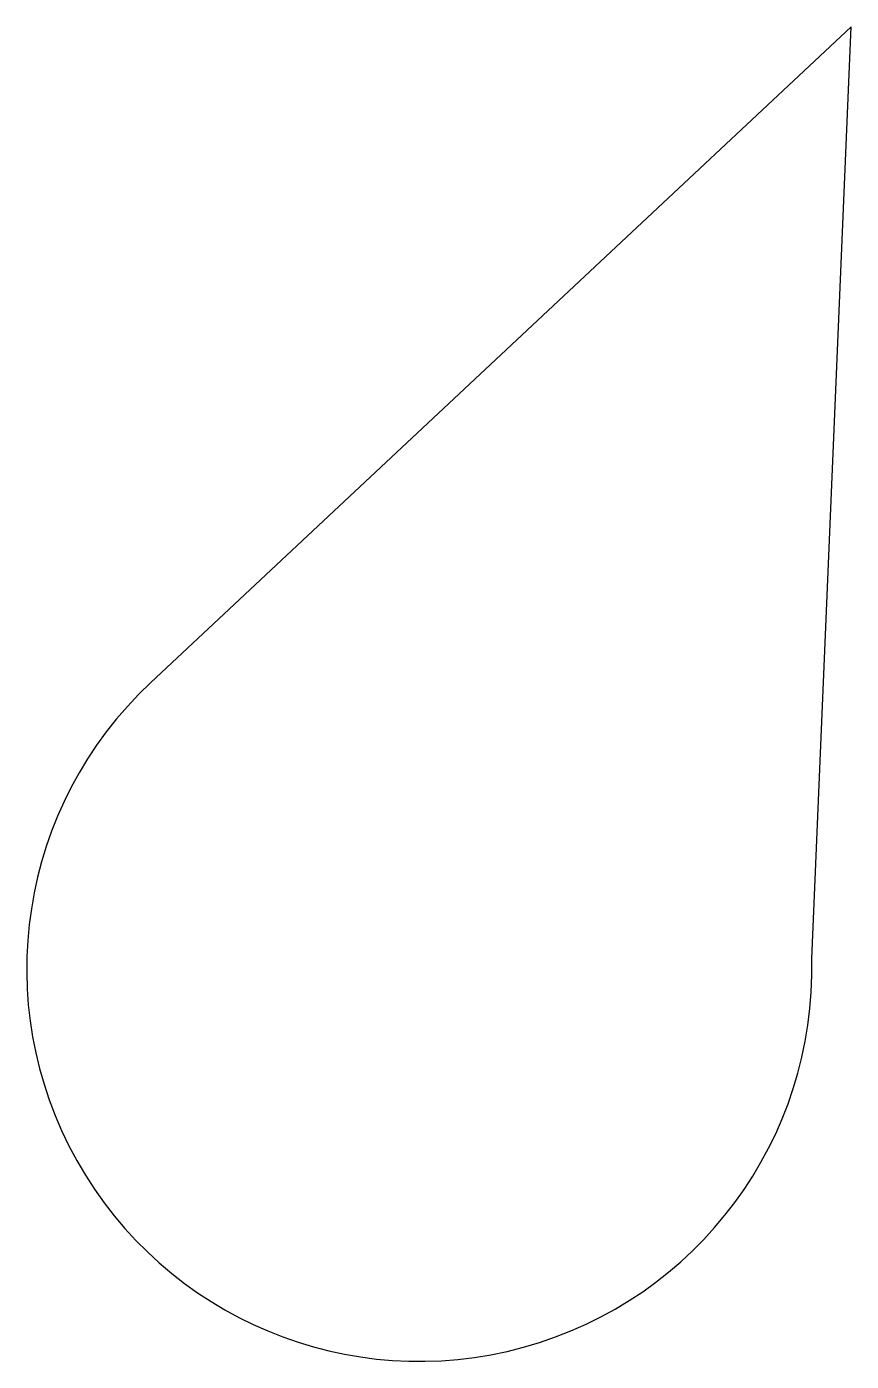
# Model space of a CAD drawing. Header units: millimetres. Extents: x -1565 to -1398, y -746 to -475.
import ezdxf

# ---------------------------------------------------------------- set-up
doc = ezdxf.new("R2010")
doc.units = ezdxf.units.MM

msp = doc.modelspace()

# ---------------------------------------------------------------- linework, layer by layer
msp.add_lwpolyline([(-1398, -475), (-1540, -608, 1.545584), (-1406, -664), (-1398, -475)], format="xyb")

doc.saveas('drawing.dxf')
